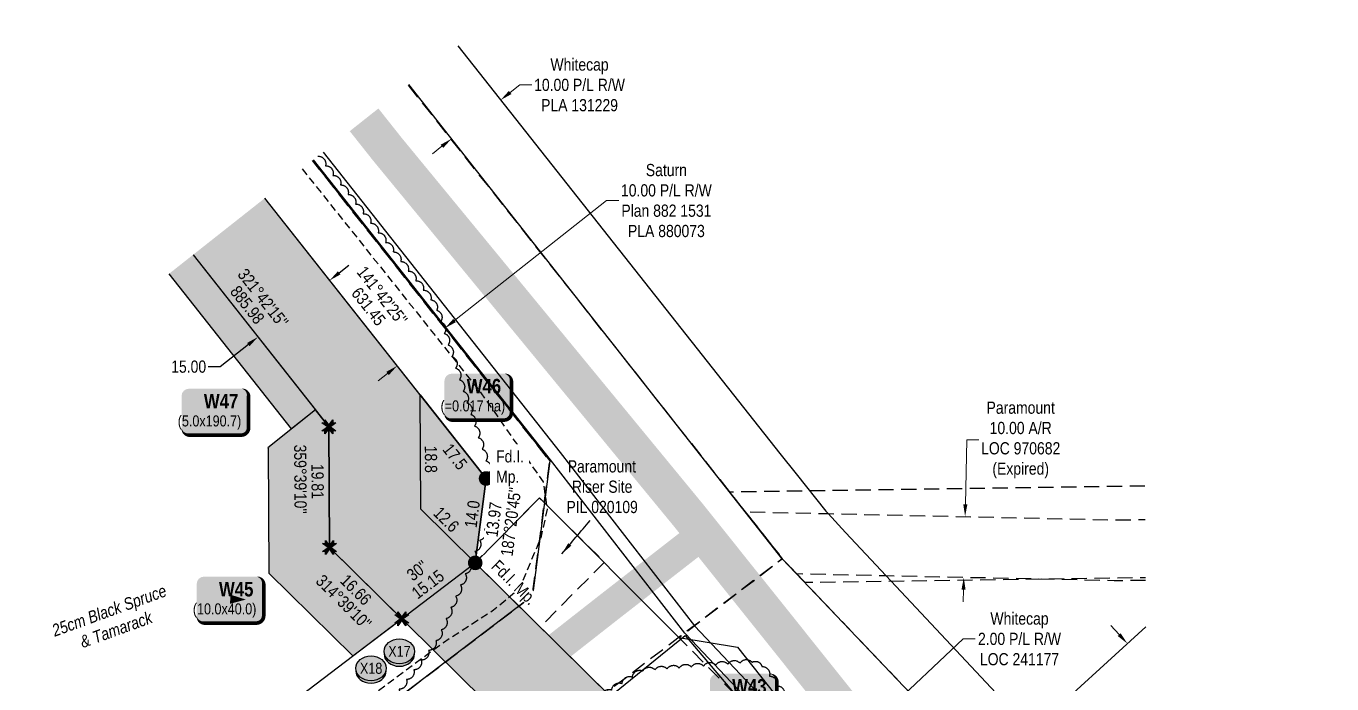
# Model space of a CAD drawing. Extents: x 521099 to 549685, y 6023217 to 6034691.
# Drawn here: x 534845 to 535916, y 6029887 to 6030427 of the extents above; entities that cross this region are included whole.
import ezdxf
from ezdxf.enums import TextEntityAlignment as Align

# ---------------------------------------------------------------- set-up
doc = ezdxf.new("R2010")
doc.units = 0
doc.header["$LTSCALE"] = 5
doc.header["$PDSIZE"] = 0.5
for name, pattern in [('0', [1, 1, 0]), ('foc-ACCESSROAD', [3.75, 2.5, -1.25]), ('UG_PIPE', [1.875, 1.25, -0.625])]:
    doc.linetypes.add(name, pattern=pattern)
doc.layers.get('Defpoints').update_dxf_attribs({"color": 9})
for name, color, linetype in [('AS-PIPE-UG', 44, 'UG_PIPE'), ('AS-ROADS', 254, 'Continuous'), ('C-RW', 13, 'Continuous'), ('F-AR', 190, 'foc-ACCESSROAD'), ('F-RW', 190, 'Continuous'), ('F-WS', 190, 'foc-ACCESSROAD'), ('L-BD', 7, 'Continuous'), ('L-MON', 1, 'Continuous'), ('L-MON-T', 1, 'Continuous'), ('P-CROSSINGS', 250, 'Continuous'), ('P-PROPOSED', 10, 'Continuous'), ('P-PROPOSED-H', 21, 'Continuous'), ('P-TEMP-BLOCKS', 250, 'Continuous'), ('P-TEMP-H', 41, 'Continuous'), ('P-TEMP_LOG DECK', 46, 'Continuous'), ('P-TEMP_WORKSPACE', 46, 'Continuous'), ('P-TXT', 4, 'Continuous'), ('T-BUSH', 110, '0'), ('T-BUSH-T', 110, 'Continuous'), ('WETLAND', 143, 'Continuous')]:
    doc.layers.add(name, color=color, linetype=linetype)
for name, color, linetype, lineweight in [('C-AR-T', 13, 'Continuous', 9), ('C-RW-T', 13, 'Continuous', 9), ('F-AR-T', 190, 'Continuous', 9), ('F-RW-T', 190, 'Continuous', 9), ('F-WS-T', 190, 'Continuous', 9), ('P-TEMP-T', 46, 'Continuous', 18)]:
    doc.layers.add(name, color=color, linetype=linetype, lineweight=lineweight)
doc.styles.add('80', font='ARIALN.TTF', dxfattribs={"height": 10})
doc.styles.add('80CG', font='ARIALN.TTF', dxfattribs={"height": 10})
doc.styles.add('80L', font='ARIALN.TTF', dxfattribs={"height": 10})
doc.styles.add('80LS', font='ARIALNI.TTF', dxfattribs={"height": 10})
doc.styles.add('BOLD', font='ARIALNB.TTF')
doc.styles.add('Crossing', font='ARIALN.TTF', dxfattribs={"height": 10})
doc.dimstyles.new('Compass 5 000', dxfattribs={"dimscale": 5, "dimtxt": 9, "dimasz": 2, "dimexe": 0.2, "dimexo": 0.0625, "dimgap": 0.5, "dimtad": 0, "dimtih": 1, "dimtoh": 1, "dimzin": 0, "dimdsep": 46, "dimtxsty": '80CG', "dimcen": 0.1, "dimse1": 1, "dimse2": 1, "dimclrd": 256, "dimclrt": 256, "dimaunit": 1, "dimadec": 4, "dimazin": 0, "dimtfac": 0.06, "dimtofl": 0, "dimtmove": 0, "dimatfit": 1, "dimfxl": 0.2, "dimtolj": 1, "dimtzin": 0, "dimlwd": -1, "dimarcsym": 0})

# ---------------------------------------------------------------- blocks, each defined once
blk = doc.blocks.new('*U506')
h = blk.add_hatch(color=191)
edge = h.paths.add_edge_path()
edge.add_line((-21.49999999999998, -19.60423999000341), (21.49999999999998, -19.60423999000341))
edge.add_arc((21.49999999999997, -13.60423999000341), 5.999999999999998, 270, 360)
edge.add_line((27.49999999999997, -13.60423999000341), (27.49999999999998, 12.5))
edge.add_arc((21.49999999999998, 12.5), 6, 0, 90)
edge.add_line((21.49999999999998, 18.5), (-21.49999999999998, 18.5))
edge.add_arc((-21.49999999999998, 12.5), 6, 90, 180)
edge.add_line((-27.49999999999998, 12.5), (-27.49999999999999, -13.60423999000341))
edge.add_arc((-21.49999999999999, -13.60423999000341), 6, 180, 270)
at = {"color": 250, "flags": 128}
blk.add_lwpolyline([(-21.49999999999998, -19.60423999000341, 3, 3, 0), (21.49999999999998, -19.60423999000341, 3, 3, 0.414213562373095), (27.49999999999997, -13.60423999000341, 3, 3, 0), (27.49999999999998, 12.5, 3, 0, 0.414213562373095), (21.49999999999998, 18.5, 0, 0, 0), (-21.49999999999998, 18.5, 0, 0, 0.414213562373095), (-27.49999999999998, 12.5, 0, 0, 0), (-27.49999999999999, -13.60423999000341, 0, 3, 0.414213562373095)], format="xyseb", close=True, dxfattribs=at)
at = {"flags": 128}
blk.add_lwpolyline([(12.82622877148185, -0.3160187610184928, 0, 7.499999999999997, 0), (-3.398394867633905e-15, -7.888609052210118e-31, 0, 0, 0)], format="xyseb", dxfattribs=at)
at = {"color": 250}
for tag, p, height, style in [('TEMP_AREA_W1_001', (-9.212824010914055, 2.244292974654144), 12, 'BOLD'), ('ENTER_TEXT_001', (-30.65893587994544, -12.47010782646594), 9, '80')]:
    blk.add_attdef(tag, p, '', height=height, dxfattribs=dict(at, style=style))
blk = doc.blocks.new('xing2')
h = blk.add_hatch(color=50)
h.dxf.hatch_style = 1
edge = h.paths.add_edge_path()
edge.add_ellipse((0, 0), major_axis=(-12.5, 0), ratio=0.8162973455633619, start_angle=0, end_angle=360)
h = blk.add_hatch(color=250)
h.dxf.hatch_style = 1
edge = h.paths.add_edge_path()
edge.add_ellipse((0, -2.047489049626165), major_axis=(-12.5, 0), ratio=0.8162973455633619, start_angle=0, end_angle=180)
edge.add_line((12.5, -2.047489049626165), (12.5, 0))
edge.add_ellipse((0, 0), major_axis=(-12.5, 0), ratio=0.8162973455633619, start_angle=0, end_angle=180, ccw=False)
edge.add_line((-12.5, 0), (-12.5, -2.047489049626165))
at = {"color": 250}
blk.add_ellipse((0, 0), major_axis=(-12.5, 0), ratio=0.8162973455633619, dxfattribs=at)
blk.add_ellipse((0, -2.047489049626165), major_axis=(-12.5, 0), ratio=0.8162973455633619, start_param=0, end_param=3.141592653589793, dxfattribs=at)
at = {"color": 250, "style": 'Crossing'}
blk.add_attdef('CROSSING', text='', height=9, dxfattribs=at).set_placement((0.08916442567715421, 0.0199513138486509), align=Align.MIDDLE_CENTER)
at = {"color": 250, "style": 'Crossing', "flags": 1}
for tag, p in [('OWNER', (0.08916442567715421, -12.49201765665748)), ('DESCRIPTION', (0.08916442567715421, -25.770021277247)), ('LOCATION', (0.08916442567715421, -39.30337514164421)), ('DWG_REF', (0.08916442567715421, -52.83672900604233))]:
    blk.add_attdef(tag, text='', height=9, dxfattribs=at).set_placement(p, align=Align.MIDDLE_CENTER)
blk = doc.blocks.new('fdia')
at = {"color": 255, "const_width": 1}
blk.add_lwpolyline([(-0.5, 0, 1), (0.5, 0, 1)], format="xyb", close=True, dxfattribs=at)
blk = doc.blocks.new('Fdiaa')
blk.add_blockref('fdia', (0, 0))
blk = doc.blocks.new('fdib')
at = {"color": 1, "const_width": 1.6}
blk.add_lwpolyline([(-0.3999999999996362, 0, 0.9999999999999998), (0.3999999999996362, 0, 1)], format="xyb", close=True, dxfattribs=at)
at = {"color": 1}
blk.add_circle((0, 0), 0.8, dxfattribs=at)
blk = doc.blocks.new('Fdibb')
blk.add_blockref('fdib', (0, 0))
blk = doc.blocks.new('fdicc')
for name in ['Fdibb', 'Fdiaa']:
    blk.add_blockref(name, (0, 0))
blk = doc.blocks.new('FDI')
blk.add_blockref('fdicc', (0, 0))
blk = doc.blocks.new('TEMP')
h = blk.add_hatch(color=255)
h.dxf.hatch_style = 1
h.paths.add_polyline_path([(-1.152061661774314, -0.6656854195645793), (-0.6656854224511335, -0.6656854195645793), (-0.6656854224511335, -1.152061655686338), (-5.273248504522599e-10, -0.2514284436956583), (0.6656854183820542, -1.152061663420681), (0.6656854183820542, -0.6656854208922597), (1.152061656810019, -0.6656854053035203), (0.2514284429676993, 5.273251835191672e-10), (1.152061671303363, 0.6656854258011662), (0.6656854287749412, 0.6656854258011663), (0.6656854131859291, 1.15206166422904), (-5.274159997625816e-10, 0.2514284397220763), (-0.6656854269836914, 1.152061669657268), (-0.6656854269836914, 0.6656854303339061), (-1.152061663105632, 0.6656854303339061), (-0.2514284404497631, 5.273246284076549e-10)])
h = blk.add_hatch(color=1)
h.dxf.hatch_style = 1
h.paths.add_polyline_path([(0, 0.0831890306941205), (-0.5656854269836911, 0.8485281428085727), (-0.5656854269836912, 0.5656854303339061), (-0.8485281394583578, 0.5656854303339061), (-0.0831890328488953, -1e-16), (-0.8485281349258001, -0.5656854195645793), (-0.5656854224511337, -0.5656854195645793), (-0.5656854224511337, -0.848528132039064), (0, -0.08318903609469999), (0.5656854183820542, -0.8485281365719856), (0.5656854183820542, -0.5656854240973191), (0.8485281399220184, -0.5656854150320213), (0.0831890339399251, -1e-16), (0.8485281444547581, 0.5656854258011663), (0.5656854319800914, 0.5656854258011663), (0.5656854229146121, 0.8485281473411308)])
at = {"color": 1}
for p, q in [((-0.0831890328488953, 0), (0.0831890339399252, 0)), ((0, 0.0831890306941205), (0, -0.08318903609469999))]:
    blk.add_line(p, q, dxfattribs=at)
at = {"color": 255, "flags": 128}
blk.add_lwpolyline([(-0.251428440449763, 5.27325e-10), (-1.152061663105632, 0.6656854303339061), (-0.6656854269836914, 0.6656854303339061), (-0.6656854269836914, 1.152061669657268), (-5.274159999999999e-10, 0.2514284397220763), (0.6656854131859291, 1.15206166422904), (0.6656854287749412, 0.6656854258011663), (1.152061671303363, 0.6656854258011663), (0.2514284429676991, 5.27325e-10), (1.152061656810019, -0.6656854053035204), (0.6656854183820542, -0.6656854208922596), (0.6656854183820542, -1.152061663420681), (-5.27325e-10, -0.2514284436956586), (-0.6656854224511335, -1.152061655686338), (-0.6656854224511335, -0.6656854195645793), (-1.152061661774314, -0.6656854195645793)], close=True, dxfattribs=at)
at = {"color": 1, "flags": 128}
blk.add_lwpolyline([(-0.0831890328488953, 0), (-0.8485281394583578, 0.5656854303339061), (-0.5656854269836913, 0.5656854303339061), (-0.5656854269836913, 0.8485281428085727), (0, 0.0831890306941205), (0.5656854229146121, 0.8485281473411305), (0.5656854319800914, 0.5656854258011663), (0.8485281444547581, 0.5656854258011663), (0.0831890339399252, 0), (0.8485281399220184, -0.5656854150320214), (0.5656854183820542, -0.5656854240973189), (0.5656854183820542, -0.8485281365719856), (0, -0.08318903609469999), (-0.5656854224511335, -0.848528132039064), (-0.5656854224511335, -0.5656854195645792), (-0.8485281349258001, -0.5656854195645792)], close=True, dxfattribs=at)
blk = doc.blocks.new('*D540')
at = {"layer": 'Defpoints', "color": 0, "linetype": 'Continuous', "transparency": 16777216}
for p in [(535583.1503819015, 6030024.774940182), (535615.0685158541, 6030024.089598716), (535582.0763233395, 6029974.753240354)]:
    blk.add_point(p, dxfattribs=at)
at = {"layer": 'F-AR-T', "transparency": 16777216}
for p, q in [((535615.2831848995, 6030034.08729431), (535616.4192427566, 6030086.996462507)), ((535616.4192427566, 6030086.996462507), (535626.4192427567, 6030086.996462506)), ((535613.7797882466, 6029964.070203294), (535613.5651192011, 6029954.0725077))]:
    blk.add_line(p, q, dxfattribs=at)
at = {"layer": 'F-AR-T', "linetype": 'Continuous', "transparency": 16777216}
for points in [[(535613.6169023004, 6030034.123072485), (535616.9494674987, 6030034.051516135), (535615.0685158541, 6030024.089598716)], [(535612.1135056475, 6029964.105981468), (535615.4460708457, 6029964.034425119), (535613.994457292, 6029974.067898889)]]:
    blk.add_solid(points, dxfattribs=at)
at = {"layer": 'F-AR-T', "linetype": 'Continuous', "transparency": 16777216, "insert": (535660.6893655397, 6030086.996462506), "char_height": 10, "attachment_point": 5, "style": '80CG'}
blk.add_mtext('\\A1;Paramount\\P10.00 A/R\\PLOC 970682\\P(Expired)', dxfattribs=at)
blk = doc.blocks.new('*U505')
h = blk.add_hatch(color=191)
edge = h.paths.add_edge_path()
edge.add_line((-21.49999999999998, -19.60423999000341), (21.49999999999998, -19.60423999000341))
edge.add_arc((21.49999999999997, -13.60423999000341), 5.999999999999998, 270, 360)
edge.add_line((27.49999999999997, -13.60423999000341), (27.49999999999998, 12.5))
edge.add_arc((21.49999999999998, 12.5), 6, 0, 90)
edge.add_line((21.49999999999998, 18.5), (-21.49999999999998, 18.5))
edge.add_arc((-21.49999999999998, 12.5), 6, 90, 180)
edge.add_line((-27.49999999999998, 12.5), (-27.49999999999999, -13.60423999000341))
edge.add_arc((-21.49999999999999, -13.60423999000341), 6, 180, 270)
at = {"color": 250, "flags": 128}
blk.add_lwpolyline([(-21.49999999999998, -19.60423999000341, 3, 3, 0), (21.49999999999998, -19.60423999000341, 3, 3, 0.414213562373095), (27.49999999999997, -13.60423999000341, 3, 3, 0), (27.49999999999998, 12.5, 3, 0, 0.414213562373095), (21.49999999999998, 18.5, 0, 0, 0), (-21.49999999999998, 18.5, 0, 0, 0.414213562373095), (-27.49999999999998, 12.5, 0, 0, 0), (-27.49999999999999, -13.60423999000341, 0, 3, 0.414213562373095)], format="xyseb", close=True, dxfattribs=at)
at = {"flags": 128}
blk.add_lwpolyline([(-15.62153358896525, -17.88569569669136, 0, 7.499999999999997, 0), (-3.398394867633905e-15, 8.874685183736383e-31, 0, 0, 0)], format="xyseb", dxfattribs=at)
at = {"color": 250}
for tag, p, height, style in [('TEMP_AREA_W1_001', (-9.212824010914055, 2.244292974654144), 12, 'BOLD'), ('ENTER_TEXT_001', (-30.65893587994544, -12.47010782646594), 9, '80')]:
    blk.add_attdef(tag, p, '', height=height, dxfattribs=dict(at, style=style))
blk = doc.blocks.new('*D542')
at = {"layer": 'Defpoints', "color": 0, "linetype": 'Continuous', "transparency": 16777216}
for p in [(535089.4264490176, 6030223.351741487), (535030.5932512628, 6030176.899315669), (535034.8348462312, 6030171.527226027)]:
    blk.add_point(p, dxfattribs=at)
at = {"layer": 'P-TXT', "transparency": 16777216}
for p, q in [((535101.5165365613, 6030224.176519142), (535109.3650291367, 6030230.373386439)), ((535026.9863536558, 6030165.330358731), (535003.965528396, 6030147.15400221)), ((535003.965528396, 6030147.15400221), (534993.965528396, 6030147.15400221))]:
    blk.add_line(p, q, dxfattribs=at)
at = {"layer": 'P-TXT', "linetype": 'Continuous', "transparency": 16777216}
for points in [[(535100.4837253452, 6030225.484601239), (535102.5493477779, 6030222.868437046), (535093.668043986, 6030217.979651846)], [(535025.9535424397, 6030166.638440827), (535028.0191648724, 6030164.022276634), (535034.8348462312, 6030171.527226027)]]:
    blk.add_solid(points, dxfattribs=at)
at = {"layer": 'P-TXT', "linetype": 'Continuous', "transparency": 16777216, "insert": (534978.0276020658, 6030147.15400221), "char_height": 10, "attachment_point": 5, "style": '80CG'}
blk.add_mtext('\\A1;15.00', dxfattribs=at)
blk = doc.blocks.new('*D543')
at = {"layer": 'Defpoints', "color": 0, "linetype": 'Continuous', "transparency": 16777216}
for p in [(535178.3771391935, 6030191.337346882), (535188.2858664198, 6030178.787660534), (535139.1549928505, 6030160.369118787)]:
    blk.add_point(p, dxfattribs=at)
at = {"layer": 'F-RW-T', "transparency": 16777216}
for p, q in [((535196.1343655391, 6030184.984519542), (535320.8968202104, 6030283.49193217)), ((535320.8968202104, 6030283.49193217), (535330.8968202099, 6030283.49193217)), ((535141.215220958, 6030141.62257343), (535133.3667218392, 6030135.42571442))]:
    blk.add_line(p, q, dxfattribs=at)
at = {"layer": 'F-RW-T', "linetype": 'Continuous', "transparency": 16777216}
for points in [[(535195.1015557041, 6030186.292602729), (535197.167175374, 6030183.676436355), (535188.2858664198, 6030178.787660534)], [(535140.1824111231, 6030142.930656616), (535142.2480307929, 6030140.314490243), (535149.0637200773, 6030147.819432438)]]:
    blk.add_solid(points, dxfattribs=at)
at = {"layer": 'F-RW-T', "linetype": 'Continuous', "transparency": 16777216, "insert": (535369.9827683689, 6030283.49193217), "char_height": 10, "attachment_point": 5, "style": '80CG'}
blk.add_mtext('\\A1;Saturn\\P10.00 P/L R/W\\PPlan 882 1531\\PPLA 880073', dxfattribs=at)
blk = doc.blocks.new('*D808')
at = {"layer": 'C-RW-T', "transparency": 16777216}
for p, q in [((535241.7977137915, 6030372.231372176), (535249.6461584582, 6030378.42830015)), ((535249.6461584582, 6030378.42830015), (535259.6461584577, 6030378.428300149)), ((535185.8528189338, 6030328.058736875), (535178.0043742671, 6030321.861808901))]:
    blk.add_line(p, q, dxfattribs=at)
at = {"layer": 'C-RW-T', "linetype": 'Continuous', "transparency": 16777216}
for points in [[(535240.7648924622, 6030373.539446287), (535242.8305351203, 6030370.923298064), (535233.9492691248, 6030366.034444202)], [(535184.8199976045, 6030329.366810986), (535186.8856402626, 6030326.750662763), (535193.7012636005, 6030334.255664849)]]:
    blk.add_solid(points, dxfattribs=at)
at = {"layer": 'Defpoints', "color": 0, "linetype": 'Continuous', "transparency": 16777216}
for p in [(535232.2006901107, 6030368.249029508), (535233.9492691248, 6030366.034444202), (535191.9526845864, 6030336.470250156)]:
    blk.add_point(p, dxfattribs=at)
at = {"layer": 'C-RW-T', "linetype": 'Continuous', "transparency": 16777216, "insert": (535298.7321066163, 6030378.42830015), "char_height": 10, "attachment_point": 5, "style": '80CG'}
blk.add_mtext('\\A1;Whitecap\\P10.00 P/L R/W\\PPLA 131229', dxfattribs=at)
blk = doc.blocks.new('*U810')
h = blk.add_hatch(color=191)
edge = h.paths.add_edge_path()
edge.add_line((-21.49999999999998, -19.60423999000341), (21.49999999999998, -19.60423999000341))
edge.add_arc((21.49999999999997, -13.60423999000341), 5.999999999999998, 270, 360)
edge.add_line((27.49999999999997, -13.60423999000341), (27.49999999999998, 12.5))
edge.add_arc((21.49999999999998, 12.5), 6, 0, 90)
edge.add_line((21.49999999999998, 18.5), (-21.49999999999998, 18.5))
edge.add_arc((-21.49999999999998, 12.5), 6, 90, 180)
edge.add_line((-27.49999999999998, 12.5), (-27.49999999999999, -13.60423999000341))
edge.add_arc((-21.49999999999999, -13.60423999000341), 6, 180, 270)
at = {"color": 250, "flags": 128}
blk.add_lwpolyline([(-21.49999999999998, -19.60423999000341, 3, 3, 0), (21.49999999999998, -19.60423999000341, 3, 3, 0.414213562373095), (27.49999999999997, -13.60423999000341, 3, 3, 0), (27.49999999999998, 12.5, 3, 0, 0.414213562373095), (21.49999999999998, 18.5, 0, 0, 0), (-21.49999999999998, 18.5, 0, 0, 0.414213562373095), (-27.49999999999998, 12.5, 0, 0, 0), (-27.49999999999999, -13.60423999000341, 0, 3, 0.414213562373095)], format="xyseb", close=True, dxfattribs=at)
at = {"flags": 128}
blk.add_lwpolyline([(16.65810477996217, 8.320394935203467, 0, 7.499999999999997, 0), (-3.398394867633905e-15, -1.183291357831518e-30, 0, 0, 0)], format="xyseb", dxfattribs=at)
at = {"color": 250}
for tag, p, height, style in [('TEMP_AREA_W1_001', (-9.212824010914055, 2.244292974654144), 12, 'BOLD'), ('ENTER_TEXT_001', (-30.65893587994544, -12.47010782646594), 9, '80')]:
    blk.add_attdef(tag, p, '', height=height, dxfattribs=dict(at, style=style))
blk = doc.blocks.new('*D955')
at = {"layer": 'C-AR-T', "transparency": 16777216}
for p, q in [((535509.5237328359, 6029825.59491808), (535613.3602572288, 6029923.647396019)), ((535613.3602572288, 6029923.647396019), (535623.3602572288, 6029923.647396019)), ((535487.7474257941, 6029805.03162517), (535480.4767577387, 6029798.165957976))]:
    blk.add_line(p, q, dxfattribs=at)
for points in [[(535508.3794549704, 6029826.806696089), (535510.6680107014, 6029824.38314007), (535502.2530647805, 6029818.729250886)], [(535486.6031479286, 6029806.24340318), (535488.8917036597, 6029803.819847161), (535495.01809385, 6029811.897292365)]]:
    blk.add_solid(points, dxfattribs=at)
at = {"layer": 'Defpoints', "color": 0, "transparency": 16777216}
for p in [(535502.2530647805, 6029818.729250886), (535528.1936005331, 6029791.258501241), (535520.9586296026, 6029784.426542722)]:
    blk.add_point(p, dxfattribs=at)
at = {"layer": 'C-AR-T', "transparency": 16777216, "insert": (535659.7142817853, 6029923.647396019), "char_height": 10, "attachment_point": 5, "style": '80CG'}
blk.add_mtext('\\A1;Whitecap\\P2.00 P/L R/W\\PLOC 241177', dxfattribs=at)
blk = doc.blocks.new('*D980')
at = {"layer": 'Defpoints', "color": 0, "transparency": 16777216}
for p in [(535748.2308606263, 6029919.840853218), (535729.2593076229, 6029902.465215954), (535796.7651567082, 6029828.759096607)]:
    blk.add_point(p, dxfattribs=at)
at = {"layer": 'F-RW-T', "transparency": 16777216}
for p, q in [((535741.4767733864, 6029927.215289166), (535734.7226861464, 6029934.589725114)), ((535822.4907969516, 6029838.760297922), (535829.2448841915, 6029831.385861974)), ((535829.2448841915, 6029831.385861974), (535839.2448841915, 6029831.385861975))]:
    blk.add_line(p, q, dxfattribs=at)
for points in [[(535742.7058460447, 6029928.340970374), (535740.247700728, 6029926.08960796), (535748.2308606263, 6029919.840853218)], [(535823.7198696099, 6029839.88597913), (535821.2617242932, 6029837.634616716), (535815.7367097116, 6029846.134733871)]]:
    blk.add_solid(points, dxfattribs=at)
at = {"layer": 'F-RW-T', "transparency": 16777216, "insert": (535878.784447629, 6029831.385861974), "char_height": 10, "attachment_point": 5, "style": '80CG'}
blk.add_mtext('\\A1;Whitecap\\P20.00 P/L R/W\\PPLA 250320', dxfattribs=at)

msp = doc.modelspace()

# ---------------------------------------------------------------- hatches: boundary and pattern name
at = {"layer": 'P-TEMP-H'}
h = msp.add_hatch(color=256, dxfattribs=at)
h.dxf.hatch_style = 1
h.paths.add_polyline_path([(534981.575461042, 6030238.961805943), (535082.1270794856, 6030111.621376555), (535062.5166609805, 6030096.136433348), (534961.9650425224, 6030223.476862754)])
h = msp.add_hatch(color=256, dxfattribs=at)
h.dxf.hatch_style = 1
h.paths.add_polyline_path([(535042.9062424774, 6030080.651490074), (535043.1871491416, 6030080.295744725), (535043.8074714622, 6029977.765087597), (535112.7107297528, 6029909.690560862), (535152.8752376369, 6029940.259412333), (535093.6553946357, 6029998.766990758), (535093.0563524143, 6030097.780343141), (535082.1270794856, 6030111.621376555)])

# ---------------------------------------------------------------- linework, layer by layer
at = {"layer": 'AS-PIPE-UG', "flags": 128}
msp.add_lwpolyline([(535071.0540067978, 6030309.621724341), (535217.7019994634, 6030125.812689583), (535268.8769994706, 6030052.632689646), (535272.221999471, 6030030.267689641), (535266.8869994705, 6030006.607689649), (535249.2369994704, 6029964.567689642), (535228.0719994629, 6029947.162689585), (535187.0619994634, 6029920.587689586), (534863.4436511928, 6029680.97562639)], dxfattribs=at)
at = {"layer": 'AS-ROADS', "flags": 128}
for points, const_width in [([(535825.0825413282, 6029478.156674163), (535388.3169994701, 6030024.932689642), (535141.0269994704, 6030325.722689641), (535121.9474845582, 6030349.805108455)], 29.9844435), ([(534907.1396377715, 6029623.563335461), (535323.0469994703, 6029949.877689587), (535401.4519994708, 6030010.907689704)], 24.98703625)]:
    msp.add_lwpolyline(points, dxfattribs=dict(at, const_width=const_width))
at = {"layer": 'F-AR', "flags": 128}
for points in [[(535158.0794175508, 6030378.333387637), (535378.8097021817, 6030098.772171105), (535465.0986584408, 6029989.484740851), (535353.7986240009, 6029904.775269622), (534935.4463514674, 6029586.371057323)], [(534874.9144065242, 6029665.904165784), (535260.0142076474, 6029959.0002163), (535274.3045670384, 6030069.842516715), (535079.6350817132, 6030316.396985957)], [(535762.6322232618, 6030049.176452814), (535421.8756384882, 6030044.227931364), (535465.0986584282, 6029989.484740838), (535483.5022143169, 6029970.15386961), (535763.1303692145, 6029974.214674243)], [(535763.1476900761, 6029971.608204024), (535737.4435932316, 6029971.437391706), (535550.4388121, 6029975.428448245), (535476.9873621372, 6029976.996991076), (535465.0986584282, 6029989.484740838), (535434.8116823902, 6030027.959193334), (535502.5878388515, 6030026.504767314), (535737.8146772931, 6030021.454011176), (535762.8153436695, 6030021.620208743)], [(535794.8672143657, 6029454.336929194), (535616.7217703318, 6029685.203829426), (535380.1631243048, 6029924.841057576), (535465.0986584282, 6029989.484740838), (535692.458635328, 6029750.668587517), (535875.9774361218, 6029518.602731853)]]:
    msp.add_lwpolyline(points, dxfattribs=at)
at = {"layer": 'F-RW', "flags": 128}
for points in [[(535079.6350817253, 6030316.396985961), (535274.3045670408, 6030069.842516733), (535260.0142076474, 6029959.0002163), (534874.9144065228, 6029665.904165784)], [(534844.6484340711, 6029705.670719901), (535213.1219994702, 6029986.112689584), (535222.0519994706, 6030055.377689689), (535040.4129138263, 6030285.428785178)], [(535830.9052300025, 6029860.027255292), (535521.1946242086, 6029576.369974167), (535602.0611033221, 6029496.476113818), (535531.8159638288, 6029425.375817969), (535376.2075241556, 6029579.112682583), (535672.3287981162, 6029850.323787031), (535763.3993809151, 6029933.733374633)]]:
    msp.add_lwpolyline(points, dxfattribs=at)
at = {"layer": 'F-WS', "flags": 128}
msp.add_lwpolyline([(535319.1485659558, 6029986.685172228), (535266.4683171351, 6029933.407992876), (535249.0279064265, 6029950.638639661), (535213.1219994716, 6029986.112689584), (535265.805854096, 6030039.437911488), (535269.4119463146, 6030035.874658769), (535319.1485659558, 6029986.685172228)], close=True, dxfattribs=at)
at = {"layer": 'P-TEMP_LOG DECK', "flags": 128}
msp.add_lwpolyline([(534981.5754610271, 6030238.961805931), (534981.575461042, 6030238.961805943), (535082.1270794856, 6030111.621376555), (535062.5166609805, 6030096.136433348), (534961.9650425224, 6030223.476862754)], dxfattribs=at)
at = {"layer": 'P-TEMP_WORKSPACE', "flags": 128}
msp.add_lwpolyline([(535042.9062424774, 6030080.651490074), (535043.1871491416, 6030080.295744725), (535043.8074714622, 6029977.765087597), (535112.7107297528, 6029909.690560862), (535152.8752376369, 6029940.259412333), (535093.6553946357, 6029998.766990758), (535093.0563524143, 6030097.780343141), (535082.1270794856, 6030111.621376555)], close=True, dxfattribs=at)
at = {"layer": 'T-BUSH', "flags": 128}
for points in [[(535084.0822702091, 6030319.918064253, -0.52056705), (535090.2558452715, 6030312.057829721, -0.52056705), (535096.4294203342, 6030304.197595067, -0.52056705), (535102.6029953966, 6030296.337360478, -0.52056705), (535108.7765704591, 6030288.477125946, -0.52056705), (535114.9501455216, 6030280.616891295, -0.52056705), (535121.1237205842, 6030272.756656724, -0.52056705), (535127.2972956466, 6030264.896422109, -0.52056705), (535133.470870709, 6030257.036187519, -0.52056705), (535139.6444457716, 6030249.175952987, -0.52056705), (535145.8180208341, 6030241.315718333, -0.52056705), (535151.9915958967, 6030233.455483744, -0.52056705), (535158.1651709591, 6030225.595249211, -0.52056705), (535164.3387460216, 6030217.735014561, -0.52056705), (535170.5123210842, 6030209.874779966, -0.52056705), (535176.6858961466, 6030202.014545436, -0.52056705), (535181.5824233877, 6030193.472360179, -0.52056705), (535184.6806414647, 6030183.969867728, -0.52056705), (535187.7788595345, 6030174.467375333, -0.52056705), (535190.877077608, 6030164.964882944, -0.52056705), (535193.9752956814, 6030155.462390549, -0.52056705), (535197.0735137549, 6030145.959898219, -0.52056705), (535200.1717318282, 6030136.457405768, -0.52056705), (535203.2699499017, 6030126.954913436, -0.52056705), (535206.3681679751, 6030117.452420984, -0.52056705), (535209.4663860485, 6030107.949928652, -0.52056705), (535212.5646041218, 6030098.4474362, -0.52056705), (535215.6628221953, 6030088.944943806, -0.52056705), (535218.7610402687, 6030079.442451414, -0.52056705), (535221.8592583422, 6030069.939959022, -0.52056705), (535224.9574764156, 6030060.437466692, -0.52056705), (535228.055694489, 6030050.934974241, -0.52056705), (535231.1539125624, 6030041.432481908, -0.52056705), (535228.689000949, 6030032.182786596, -0.52056705), (535224.7417159269, 6030023.000452528, -0.52056705), (535220.7944309049, 6030013.818118579, -0.52056705), (535216.8471458827, 6030004.635784511, -0.52056705), (535212.8998608607, 6029995.453450562, -0.52056705), (535208.9525758385, 6029986.271116491, -0.52056705), (535205.0052908165, 6029977.088782497, -0.52056705), (535201.0580057944, 6029967.906448474, -0.52056705), (535197.1107207723, 6029958.724114468, -0.52056705), (535193.1634357503, 6029949.541780458, -0.52056705), (535189.2161507282, 6029940.359446451, -0.52056705), (535185.2688657062, 6029931.177112502, -0.52056705), (535180.90132482, 6029922.239765622, -0.52056705), (535174.8559564578, 6029914.280504459, -0.52056705), (535168.8105880957, 6029906.321243296, -0.52056705), (535162.7652197336, 6029898.361982131, -0.52056705), (535156.7198513715, 6029890.402720968, -0.52056705), (535150.6744830094, 6029882.443459867, -0.52056705), (535144.6291146473, 6029874.484198704, -0.52056705), (535138.5837462852, 6029866.52493748, -0.52056705), (535132.5383779231, 6029858.56567632, -0.52056705), (535126.4930095609, 6029850.606415157, -0.52056705), (535120.4476411988, 6029842.647153992, -0.52056705), (535114.4022728367, 6029834.68789283, -0.52056705), (535107.0773641875, 6029828.006913966, -0.52056705), (535099.124053348, 6029821.953719471, -0.52056705), (535091.1707425085, 6029815.900525038, -0.52056705), (535083.2174316689, 6029809.847330485, -0.52056705), (535075.2641208294, 6029803.79413605, -0.52056705), (535067.3108099898, 6029797.740941495, -0.52056705), (535059.3574991507, 6029791.687747004, -0.52056705), (535051.4041883108, 6029785.634552569, -0.52056705), (535043.4508774712, 6029779.581358016, -0.52056705), (535035.4975666318, 6029773.52816352, -0.52056705), (535027.5442557922, 6029767.474969088, -0.52056705), (535019.5909449527, 6029761.421774535, -0.52056705), (535011.6376341132, 6029755.368580039, -0.52056705), (535003.6843232736, 6029749.315385607, -0.52056705), (534995.7310124341, 6029743.262191053, -0.52056705), (534987.7777015945, 6029737.208996619, -0.52056705), (534979.824390755, 6029731.155802064, -0.52056705), (534971.8710799154, 6029725.102607572, -0.52056705), (534963.917769076, 6029719.049413138, -0.52056705), (534955.9644582365, 6029712.996218584, -0.52056705), (534948.0111473969, 6029706.943024089, -0.52056705), (534940.0578365574, 6029700.889829657, -0.52056705), (534932.1045257178, 6029694.836635103, -0.52056705), (534924.1512148783, 6029688.783440608, -0.52056705), (534916.1979040388, 6029682.730246176, -0.52056705), (534908.2445931992, 6029676.677051622, -0.52056705), (534900.2912823597, 6029670.623857127, -0.52056705), (534892.3379715201, 6029664.570662647, -0.52056705), (534881.9478835616, 6029656.6628587, -0.52056705)], [(534926.1441210293, 6029598.593286471, -0.52056705), (534934.0974318688, 6029604.646481023, -0.52056705), (534942.0507427083, 6029610.699675456, -0.52056705), (534950.0040535479, 6029616.752869952, -0.52056705), (534957.9573643873, 6029622.806064505, -0.52056705), (534965.910675227, 6029628.859258937, -0.52056705), (534973.8639860664, 6029634.912453433, -0.52056705), (534981.8172969059, 6029640.965647986, -0.52056705), (534989.7706077455, 6029647.018842418, -0.52056705), (534997.723918585, 6029653.072036915, -0.52056705), (535005.6772294246, 6029659.125231467, -0.52056705), (535013.6305402641, 6029665.178425902, -0.52056705), (535021.5838511036, 6029671.23162041, -0.52056705), (535029.5371619432, 6029677.284814887, -0.52056705), (535037.4904727826, 6029683.338009383, -0.52056705), (535045.4437836222, 6029689.391203936, -0.52056705), (535053.3970944617, 6029695.444398368, -0.52056705), (535061.3504053012, 6029701.497592865, -0.52056705), (535069.3037161408, 6029707.550787417, -0.52056705), (535077.2570269803, 6029713.603981849, -0.52056705), (535085.2103378199, 6029719.657176346, -0.52056705), (535093.1636486594, 6029725.710370898, -0.52056705), (535101.1169594988, 6029731.763565334, -0.52056705), (535109.0702703384, 6029737.816759824, -0.52056705), (535117.0235811779, 6029743.869954379, -0.52056705), (535124.9768920175, 6029749.923148815, -0.52056705), (535132.930202857, 6029755.976343367, -0.52056705), (535140.8835136966, 6029762.0295378, -0.52056705), (535148.8368245361, 6029768.082732296, -0.52056705), (535156.7901353756, 6029774.135926848, -0.52056705), (535164.7434462152, 6029780.189121281, -0.52056705), (535172.8640013108, 6029786.000864483, -0.52056705), (535181.3268080375, 6029791.318497363, -0.52056705), (535189.7896147642, 6029796.636130162, -0.52056705), (535198.2524214912, 6029801.953763077, -0.52056705), (535206.7152282177, 6029807.271395871, -0.52056705), (535215.1780349443, 6029812.58902873, -0.52056705), (535223.640841671, 6029817.906661646, -0.52056705), (535232.1036483977, 6029823.224294441, -0.52056705), (535240.5664551244, 6029828.541927299, -0.52056705), (535249.0292618511, 6029833.859560216, -0.52056705), (535257.4920685778, 6029839.17719301, -0.52056705), (535265.9548753045, 6029844.494825869, -0.52056705), (535274.4176820312, 6029849.812458785, -0.52056705), (535282.8804887579, 6029855.13009158, -0.52056705), (535291.3432954847, 6029860.447724438, -0.52056705), (535299.8061022114, 6029865.765357354, -0.52056705), (535308.268908938, 6029871.082990149, -0.52056705), (535316.7317156647, 6029876.400623008, -0.52056705), (535325.1945223914, 6029881.718255923, -0.52056705), (535333.6573291181, 6029887.035888718, -0.52056705), (535342.1201358448, 6029892.353521577, -0.52056705), (535350.6619261615, 6029897.432635523, -0.52056705), (535360.6259245443, 6029898.216888745, -0.52056705), (535370.5899229271, 6029899.001141968, -0.52056705), (535380.5539213099, 6029899.78539519, -0.52056705), (535390.5179196927, 6029900.569648412, -0.52056705), (535400.4819180756, 6029901.353901635, -0.52056705), (535410.4459164584, 6029902.138154857, -0.52056705), (535420.4099148412, 6029902.92240808, -0.52056705), (535430.3739132239, 6029903.706661299, -0.52056705), (535440.3379116066, 6029904.490914521, -0.52056705), (535448.3855323308, 6029900.958453714, -0.52056705), (535454.4869372849, 6029893.042067197, -0.52056705), (535460.588342234, 6029885.125680745, -0.52056705), (535466.6897471856, 6029877.209294349, -0.52056705), (535472.7911521371, 6029869.292907832, -0.52056705), (535478.8925570886, 6029861.37652138, -0.52056705), (535484.9939620402, 6029853.460134984, -0.52056705), (535491.0953669917, 6029845.543748467, -0.52056705), (535497.1967719432, 6029837.627362015, -0.52056705), (535503.2981768948, 6029829.710975618, -0.52056705), (535509.3995818464, 6029821.794589101, -0.52056705), (535515.500986798, 6029813.878202649, -0.52056705), (535521.6023917495, 6029805.961816233, -0.52056705), (535527.7037967012, 6029798.045429798, -0.52056705), (535533.8052016527, 6029790.129043284, -0.52056705), (535539.9066066042, 6029782.212656826, -0.52056705), (535546.0080115558, 6029774.296270433, -0.52056705), (535552.1094165073, 6029766.379883919, -0.52056705), (535558.210821459, 6029758.46349746, -0.52056705), (535564.3122264105, 6029750.547111067, -0.52056705), (535570.413631362, 6029742.630724553, -0.52056705), (535576.5150363139, 6029734.714338098, -0.52056705), (535582.6164412651, 6029726.797951702, -0.52056705), (535588.7178462166, 6029718.881565185, -0.52056705), (535594.8192511682, 6029710.965178733, -0.52056705), (535600.9206561198, 6029703.048792337, -0.52056705), (535607.0220610715, 6029695.13240582, -0.52056705), (535613.123466023, 6029687.216019367, -0.52056705), (535619.2248709745, 6029679.299632971, -0.52056705), (535625.3262759264, 6029671.383246454, -0.52056705), (535631.4276808776, 6029663.466860002, -0.52056705), (535637.5290858292, 6029655.550473606, -0.52056705), (535643.6304907807, 6029647.634087089, -0.52056705), (535649.7318957322, 6029639.717700637, -0.52056705), (535655.8333006839, 6029631.801314241, -0.52056705), (535661.9347056354, 6029623.884927724, -0.52056705), (535668.036110587, 6029615.968541271, -0.52056705), (535674.1375155385, 6029608.052154875, -0.52056705), (535680.2389204901, 6029600.135768359, -0.52056705), (535686.3403254417, 6029592.219381906, -0.52056705), (535692.4417303932, 6029584.30299551, -0.52056705), (535698.5431353447, 6029576.386608994, -0.52056705), (535704.6445402964, 6029568.470222541, -0.52056705), (535710.7459452479, 6029560.553836142, -0.52056705), (535716.8473501995, 6029552.63744969, -0.52056705), (535722.948755151, 6029544.721063175, -0.52056705), (535729.0501601025, 6029536.80467672, -0.52056705), (535735.1515650541, 6029528.888290324, -0.52056705), (535741.3535837402, 6029521.050750638, -0.52056705), (535747.5817947562, 6029513.233736859, -0.52056705), (535753.8100057727, 6029505.41672308, -0.52056705), (535760.0382167891, 6029497.5997093, -0.52056705), (535766.2664278056, 6029489.782695522, -0.52056705), (535772.494638822, 6029481.965681742, -0.52056705), (535778.7228498386, 6029474.14866796, -0.52056705), (535784.9510608548, 6029466.331654181, -0.52056705), (535791.1792718713, 6029458.514640422, -0.52056705), (535794.7567099987, 6029454.024605836, -0.52056705)]]:
    msp.add_lwpolyline(points, format="xyb", dxfattribs=at)
at = {"layer": 'WETLAND', "flags": 128}
msp.add_lwpolyline([(535584.7374994715, 6029708.845189598), (535498.6839994665, 6029640.778189651), (535491.4019994708, 6029641.335189584), (535297.9174994713, 6029656.140689583), (535252.44699947, 6029652.857689648), (535025.2739994681, 6029634.661689588), (535311.4174994724, 6029866.632189644), (535385.2849994687, 6029926.514689647), (535443.3914994721, 6029858.202689588), (535584.7374994715, 6029708.845189598)], close=True, dxfattribs=at)

# ---------------------------------------------------------------- block references
at = {"layer": 'L-MON', "color": 5, "xscale": 4.99740725, "yscale": 4.99740725, "zscale": 4.99740725}
for p in [(535093.0563524143, 6030097.780343141), (535093.6553946357, 6029998.766990758), (535152.8752376394, 6029940.259412328)]:
    msp.add_blockref('TEMP', p, dxfattribs=at)
at = {"layer": 'L-MON', "xscale": 4.99740725, "yscale": 4.99740725, "zscale": 4.99740725}
for p in [(535222.0519994706, 6030055.377689689), (535213.1219994702, 6029986.112689584)]:
    msp.add_blockref('FDI', p, dxfattribs=at)
at = {"layer": 'P-CROSSINGS', "xscale": 0.99948145, "yscale": 0.99948145, "zscale": 0.99948145}
for p, values in [((535150.8892372774, 6029913.451598154), {'CROSSING': 'X17'}), ((535127.6430933422, 6029899.537674462), {'CROSSING': 'X18'})]:
    msp.add_blockref('xing2', p, dxfattribs=at).add_auto_attribs(values)
at = {"layer": 'P-TEMP-BLOCKS', "xscale": 0.99948145, "yscale": 0.99948145, "zscale": 0.99948145}
for name, p, values in [('*U505', (535215.3424229367, 6030122.930299011), {'TEMP_AREA_W1_001': 'W46', 'ENTER_TEXT_001': '(=0.017 ha)'}), ('*U810', (534999.6967882407, 6030110.597006571), {'TEMP_AREA_W1_001': 'W47', 'ENTER_TEXT_001': '(5.0x190.7)'}), ('*U506', (535012.0967258543, 6029956.29995884), {'TEMP_AREA_W1_001': 'W45', 'ENTER_TEXT_001': '(10.0x40.0)'}), ('*U505', (535433.1262269813, 6029876.53109361), {'TEMP_AREA_W1_001': 'W43', 'ENTER_TEXT_001': '(=0.040 ha)'})]:
    msp.add_blockref(name, p, dxfattribs=at).add_auto_attribs(values)

# ---------------------------------------------------------------- texts
at = {"layer": 'F-WS-T', "insert": (535287.4889754782, 6030070.305959851), "char_height": 9.994814499999991, "width": 58.15986648197133, "attachment_point": 1, "style": '80L'}
msp.add_mtext('\\pi1.5499;Paramount\\P\\pi4.9553;Riser Site\\P\\pi0.48972;PIL 020109', dxfattribs=at)
at = {"layer": 'L-BD', "linetype": 'Continuous', "style": '80L'}
for s, rotation, p in [("321°42'15''", 308.2955999999963, (535039.1104577556, 6030203.48435437)), ("141°42'25''", 308.2932000000018, (535136.8583231926, 6030205.417483474)), ('885.98', 308.2955999999963, (535026.2248979288, 6030197.915796645)), ('631.45', 308.2932000000018, (535125.680011468, 6030196.591538455)), ("359°39'10''", 270.3466418563632, (535069.7079905513, 6030054.796683117)), ('19.81', 270.3466418563632, (535083.833688532, 6030052.975525513)), ("30''", 37.27440000000698, (535165.655722335, 6029979.817342237)), ('15.15', 37.27440000000698, (535174.2815244885, 6029968.483874229)), ("314°39'10''", 315.3466000000135, (535105.2633353638, 6029953.929780089)), ('16.66', 315.3466000000135, (535115.2732677446, 6029964.0615723))]:
    msp.add_text(s, height=9.9948145, rotation=rotation, dxfattribs=at).set_placement(p, align=Align.MIDDLE)
at = {"layer": 'P-TEMP-T', "linetype": 'Continuous', "style": '80L'}
for s, rotation, p in [('18.8', 270.3466418294012, (535176.8356158092, 6030071.168240436)), ('17.5', 308.2932000000018, (535196.5125249507, 6030073.32222606)), ('12.6', 315.3466000000135, (535189.412720139, 6030021.789152647)), ('14.0', 82.65369999999935, (535210.699762019, 6030026.153684967))]:
    msp.add_text(s, height=9.9948145, rotation=rotation, dxfattribs=at).set_placement(p, align=Align.MIDDLE)
at = {"layer": 'T-BUSH-T', "insert": (534911.0850500212, 6029951.698169063), "char_height": 9.994805399999992, "width": 103.3497356453727, "attachment_point": 2, "rotation": 19.999999999999915, "style": '80LS'}
msp.add_mtext('25cm Black Spruce & Tamarack', dxfattribs=at)

# ---------------------------------------------------------------- dimensions: what is measured, and where the dimension line sits
at = {"layer": 'C-AR-T'}
dim = msp.add_linear_dim(base=(535502.2530647805, 6029818.729250886), p1=(535520.9586296022, 6029784.426542722), p2=(535528.1936005326, 6029791.258501242), angle=43.35894566059011, text='Whitecap\\P2.00 P/L R/W\\PLOC 241177', dimstyle='Compass 5 000', dxfattribs=at)
dim.commit()
dim.dimension.update_dxf_attribs({"geometry": '*D955', "text_midpoint": (535659.7142817853, 6029923.647396019), "dimtype": 161})
at = {"layer": 'C-RW-T', "color": 6, "linetype": 'Continuous'}
dim = msp.add_aligned_dim(p1=(535191.9526845863, 6030336.470250154), p2=(535232.2006901108, 6030368.249029507), distance=-2.8216868433773237, text='Whitecap\\P10.00 P/L R/W\\PPLA 131229', dimstyle='Compass 5 000', dxfattribs=at)
dim.commit()
dim.dimension.update_dxf_attribs({"geometry": '*D808', "text_midpoint": (535298.7321066163, 6030378.42830015)})
at = {"layer": 'F-AR-T', "color": 5, "linetype": 'Continuous'}
dim = msp.add_linear_dim(base=(535615.0685158541, 6030024.089598716), p1=(535582.0763233394, 6029974.753240352), p2=(535583.1503819014, 6030024.774940181), angle=88.76994248386654, text='Paramount\\P10.00 A/R\\PLOC 970682\\P(Expired)', dimstyle='Compass 5 000', dxfattribs=at)
dim.commit()
dim.dimension.update_dxf_attribs({"geometry": '*D540', "text_midpoint": (535660.6893655397, 6030086.996462506), "dimtype": 161})
at = {"layer": 'F-RW-T', "color": 5, "linetype": 'Continuous'}
dim = msp.add_linear_dim(base=(535188.2858664198, 6030178.787660534), p1=(535139.1549928503, 6030160.369118786), p2=(535178.3771391935, 6030191.337346882), angle=38.29320092085062, text='Saturn\\P10.00 P/L R/W\\PPlan 882 1531\\PPLA 880073', dimstyle='Compass 5 000', dxfattribs=at)
dim.commit()
dim.dimension.update_dxf_attribs({"geometry": '*D543', "text_midpoint": (535369.9827683689, 6030283.49193217), "dimtype": 161})
at = {"layer": 'F-RW-T', "color": 6}
dim = msp.add_linear_dim(base=(535748.2308606263, 6029919.840853218), p1=(535796.7651567082, 6029828.759096607), p2=(535729.2593076234, 6029902.465215954), angle=132.485898017148, text='Whitecap\\P20.00 P/L R/W\\PPLA 250320', dimstyle='Compass 5 000', dxfattribs=at)
dim.commit()
dim.dimension.update_dxf_attribs({"geometry": '*D980', "text_midpoint": (535878.784447629, 6029831.385861974), "dimtype": 161})
at = {"layer": 'P-TXT', "linetype": 'Continuous'}
dim = msp.add_linear_dim(base=(535034.8348462312, 6030171.527226027), p1=(535089.4264490174, 6030223.351741487), p2=(535030.5932512623, 6030176.899315669), angle=218.29326142342302, text='15.00', dimstyle='Compass 5 000', dxfattribs=at)
dim.commit()
dim.dimension.update_dxf_attribs({"geometry": '*D542', "text_midpoint": (534978.0276020658, 6030147.15400221), "dimtype": 161})

# ---------------------------------------------------------------- leaders
at = {"layer": 'F-WS-T', "path_type": 1}
msp.add_leader([(535284.2769707951, 6029993.657353044), (535307.363562518, 6030020.758309893)], dimstyle='Compass 5 000', override={"dimgap": 0.5, "dimtad": 0}, dxfattribs=at)

# ---------------------------------------------------------------- next in the draw order: texts
at = {"layer": 'L-BD', "linetype": 'Continuous', "insert": (535219.6247995815, 6029993.527906655), "char_height": 9.99481449999999, "width": 56.27816879984307, "attachment_point": 1, "rotation": 82.65369999999993, "line_spacing_factor": 0.854999999984579, "style": '80L', "bg_fill": 3, "box_fill_scale": 1.1, "bg_fill_color": 256, "bg_fill_transparency": 0}
msp.add_mtext("\\pi14.698;13.97 \\P\\pi0.66357;187°20'45''", dxfattribs=at)

# ---------------------------------------------------------------- next in the draw order: texts
at = {"layer": 'L-MON-T', "linetype": 'Continuous', "insert": (535230.2455541396, 6030078.509289801), "char_height": 9.994814499999991, "attachment_point": 1, "style": '80L', "bg_fill": 2}
msp.add_mtext_dynamic_manual_height_columns('Fd.I. \\PMp.', width=22.03263453415415, gutter_width=49.97407249999997, heights=[0], dxfattribs=at)
at = {"layer": 'L-MON-T', "linetype": 'Continuous', "insert": (535232.5975032103, 6029989.490941877), "char_height": 9.994814499999991, "attachment_point": 1, "rotation": 315.3466418659329, "style": '80L', "bg_fill": 3, "box_fill_scale": 1.1, "bg_fill_color": 256, "bg_fill_transparency": 0}
msp.add_mtext_dynamic_manual_height_columns('Fd.I. Mp.', width=44.30620818456341, gutter_width=49.97407249999997, heights=[0], dxfattribs=at)

# ---------------------------------------------------------------- next in the draw order: hatches: boundary and pattern name
at = {"layer": 'P-PROPOSED-H'}
h = msp.add_hatch(color=256, dxfattribs=at)
h.dxf.hatch_style = 1
h.paths.add_polyline_path([(535755.6705475228, 6029423.280359528), (535657.8206728111, 6029546.762613893), (535168.4272793826, 6030030.269845597), (535167.860157325, 6030124.007240828), (535040.4067165394, 6030285.416635643), (534981.5754610273, 6030238.961805931), (535093.0563524143, 6030097.780343141), (535093.6553946357, 6029998.766990758), (535601.8974410059, 6029496.637807794), (535696.9164834266, 6029376.72793974)])
at = {"layer": 'P-TEMP-H'}
h = msp.add_hatch(color=256, dxfattribs=at)
h.dxf.hatch_style = 1
h.paths.add_polyline_path([(535167.860157325, 6030124.007240828), (535222.0519994703, 6030055.377689745), (535213.1219994706, 6029986.112689584), (535168.4272794031, 6030030.269845583)])

# ---------------------------------------------------------------- next in the draw order: linework, layer by layer
at = {"layer": 'C-RW', "flags": 128}
for points in [[(535198.8319454605, 6030410.510735116), (535463.0690834705, 6030075.852890931), (535476.5652562777, 6030059.086848255), (535500.7966286751, 6030028.4155262), (535502.587838865, 6030026.504767206), (535517.0079398412, 6030011.114610527), (535550.4388121, 6029975.428448245), (535730.3298382458, 6029783.398075268), (535916.0139866915, 6029550.324763952)], [(535875.9774361218, 6029518.602731853), (535692.458635328, 6029750.668587517), (535465.0986584282, 6029989.484740838), (535158.6458893428, 6030378.780869405)]]:
    msp.add_lwpolyline(points, dxfattribs=at)
at = {"layer": 'C-RW'}
for points in [[(535088.2400537666, 6030323.191176331), (535282.8570200407, 6030076.836053583), (535393.0315735237, 6029934.393640822), (535627.7110006287, 6029685.870639974), (535805.6237805323, 6029462.655020742)], [(535797.7975001242, 6029456.439541895), (535620.1550181417, 6029679.315864452), (535390.8464704008, 6029922.296252581), (535385.1631387797, 6029928.336118173), (535274.9830123561, 6030070.678470532), (535080.3949411296, 6030316.996944874)]]:
    msp.add_lwpolyline(points, dxfattribs=at)
at = {"layer": 'F-RW', "flags": 128}
msp.add_lwpolyline([(535755.6978380762, 6029423.301982564), (535423.8991491968, 6029841.978149351), (535349.5266953238, 6029851.34859645), (535213.1219994706, 6029986.112689584), (535265.8058540827, 6030039.437911589), (535380.1631243048, 6029924.841057576), (535428.2189351354, 6029916.987630602), (535794.8672143657, 6029454.336929194)], dxfattribs=at)
at = {"layer": 'P-PROPOSED', "flags": 128}
for points in [[(535755.6705475228, 6029423.280359528), (535657.8206728111, 6029546.762613893), (535168.4272793826, 6030030.269845597), (535167.860157325, 6030124.007240828), (535040.4067165394, 6030285.416635643)], [(534981.5754610273, 6030238.961805931), (535093.0563524143, 6030097.780343141), (535093.6553946357, 6029998.766990758), (535601.8974410059, 6029496.637807794), (535696.9164834272, 6029376.727939739)]]:
    msp.add_lwpolyline(points, dxfattribs=at)
at = {"layer": 'P-TEMP_WORKSPACE', "flags": 128}
msp.add_lwpolyline([(535167.860157325, 6030124.007240828), (535222.0519994703, 6030055.377689745), (535213.1219994706, 6029986.112689584), (535168.4272794031, 6030030.269845583)], close=True, dxfattribs=at)

doc.saveas('drawing.dxf')
